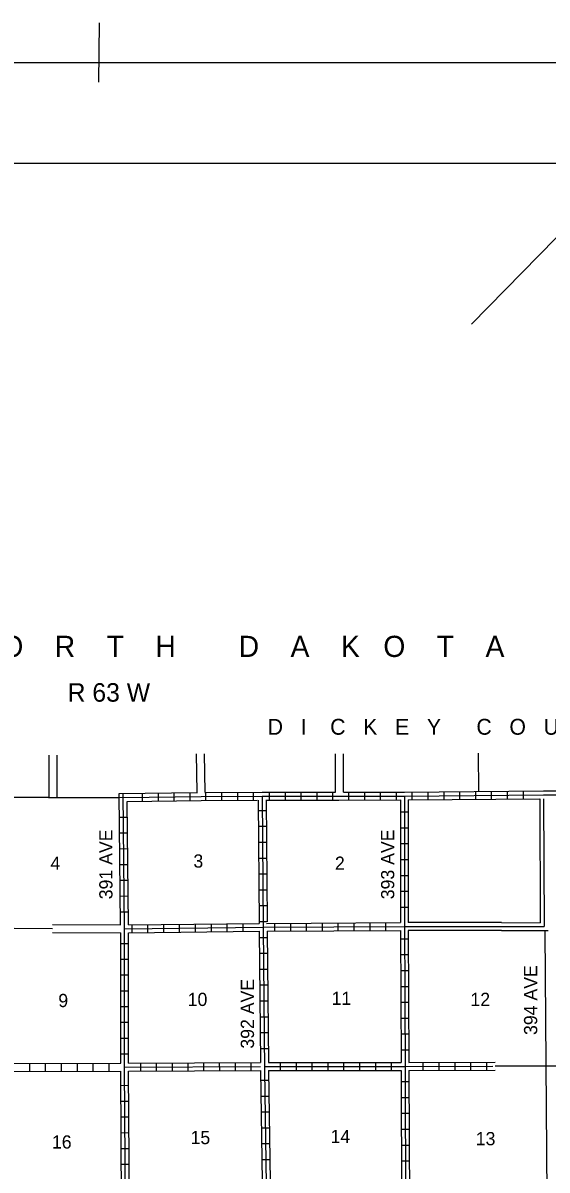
# Model space of a CAD drawing. Extents: x 1591391 to 2157601, y 16348238 to 16905708.
# Drawn here: x 1785633 to 1805449, y 16676077 to 16719458 of the extents above; entities that cross this region are included whole.
import ezdxf

# ---------------------------------------------------------------- set-up
doc = ezdxf.new("R2010")
doc.units = 0
for name, color, linetype in [('L10', 7, 'Continuous'), ('L11', 7, 'Continuous'), ('L13', 7, 'Continuous'), ('L14', 7, 'Continuous'), ('L2', 7, 'Continuous'), ('L23', 7, 'Continuous'), ('L26', 7, 'Continuous'), ('L30', 7, 'Continuous'), ('L31', 7, 'Continuous'), ('L50', 7, 'Continuous'), ('L8', 7, 'Continuous')]:
    doc.layers.add(name, color=color, linetype=linetype)

msp = doc.modelspace()

# ---------------------------------------------------------------- linework, layer by layer
at = {"layer": 'L10'}
for p, q in [((1805170, 16690115), (1805195, 16685432)), ((1803733, 16685434), (1800204, 16685440)), ((1803733, 16685134), (1800204, 16685140))]:
    msp.add_line(p, q, dxfattribs=at)
for points in [[(1803733, 16685434), (1805195, 16685432)], [(1803733, 16685134), (1805495, 16685132)]]:
    msp.add_lwpolyline(points, dxfattribs=at)
at = {"layer": 'L11'}
for points in [[(1786755, 16685366), (1789327, 16685349)], [(1786753, 16685066), (1789329, 16685049)]]:
    msp.add_lwpolyline(points, dxfattribs=at)
at = {"layer": 'L13'}
for p, q in [((1805370, 16685107), (1805437, 16674883)), ((1803486, 16680015), (1807911, 16680015))]:
    msp.add_line(p, q, dxfattribs=at)
msp.add_lwpolyline([(1782388, 16685244), (1786754, 16685216)], dxfattribs=at)
at = {"layer": 'L2'}
msp.add_line((1786604, 16690170), (1789272, 16690165), dxfattribs=at)
msp.add_lwpolyline([(1781903, 16690190), (1784112, 16690173), (1786604, 16690173)], dxfattribs=at)
at = {"layer": 'L23'}
msp.add_line((1692840, 16714157), (1996788, 16714157), dxfattribs=at)
at = {"layer": 'L26'}
msp.add_line((1998582, 16717944), (1690748, 16717944), dxfattribs=at)
at = {"layer": 'L31'}
for p, q in [((1788517, 16719458), (1788496, 16717223)), ((1813680, 16719401), (1802587, 16708065))]:
    msp.add_line(p, q, dxfattribs=at)
at = {"layer": 'L50'}
for p, q in [((1786630, 16690169), (1786621, 16691773)), ((1786930, 16690169), (1786921, 16691773)), ((1792187, 16691823), (1792212, 16690365)), ((1792487, 16691823), (1792512, 16690365)), ((1797454, 16690365), (1797454, 16691823)), ((1797754, 16690365), (1797754, 16691823)), ((1802870, 16690407), (1802862, 16691840))]:
    msp.add_line(p, q, dxfattribs=at)
at = {"layer": 'L8'}
for p, q in [((1790154, 16690023), (1790154, 16690323)), ((1790754, 16690032), (1790754, 16690332)), ((1791354, 16690040), (1791354, 16690340)), ((1791954, 16690048), (1791954, 16690348)), ((1792554, 16690057), (1792554, 16690357)), ((1793154, 16690057), (1793154, 16690357)), ((1793754, 16690065), (1793754, 16690365)), ((1794354, 16690065), (1794354, 16690365)), ((1794954, 16690065), (1794954, 16690365)), ((1795554, 16690065), (1795554, 16690365)), ((1796154, 16690065), (1796154, 16690365)), ((1796754, 16690065), (1796754, 16690365)), ((1797354, 16690065), (1797354, 16690365)), ((1797954, 16690065), (1797954, 16690365)), ((1798554, 16690065), (1798554, 16690365)), ((1799154, 16690073), (1799154, 16690373)), ((1799754, 16690073), (1799754, 16690373)), ((1800354, 16690073), (1800354, 16690373)), ((1800953, 16690082), (1800953, 16690382)), ((1801553, 16690082), (1801553, 16690382)), ((1802153, 16690090), (1802153, 16690390)), ((1802753, 16690098), (1802753, 16690398)), ((1803353, 16690098), (1803353, 16690398)), ((1803953, 16690107), (1803953, 16690407)), ((1804553, 16690107), (1804553, 16690407)), ((1805320, 16690115), (1805345, 16685282)), ((1789580, 16689412), (1789282, 16689409)), ((1794837, 16689665), (1794537, 16689665)), ((1799904, 16689623), (1800204, 16689623)), ((1794837, 16689065), (1794537, 16689065)), ((1799904, 16689023), (1800204, 16689023)), ((1789587, 16688816), (1789288, 16688812)), ((1789594, 16688219), (1789295, 16688216)), ((1794845, 16688465), (1794545, 16688465)), ((1799904, 16688423), (1800204, 16688423)), ((1794845, 16687865), (1794545, 16687865)), ((1799904, 16687823), (1800204, 16687823)), ((1789600, 16687622), (1789302, 16687619)), ((1794854, 16687265), (1794554, 16687265)), ((1789607, 16687026), (1789309, 16687022)), ((1799904, 16687223), (1800204, 16687223)), ((1789614, 16686429), (1789316, 16686426)), ((1794862, 16686665), (1794562, 16686665)), ((1799904, 16686623), (1800204, 16686623)), ((1794862, 16686065), (1794562, 16686065)), ((1799904, 16686023), (1800204, 16686023)), ((1789621, 16685833), (1789322, 16685829)), ((1789746, 16685348), (1789746, 16685048)), ((1790345, 16685357), (1790345, 16685057)), ((1790945, 16685365), (1790945, 16685065)), ((1791545, 16685373), (1791545, 16685073)), ((1792145, 16685382), (1792145, 16685082)), ((1792745, 16685382), (1792745, 16685082)), ((1793345, 16685390), (1793345, 16685090)), ((1793945, 16685398), (1793945, 16685098)), ((1794845, 16685465), (1794570, 16685465)), ((1794870, 16685465), (1794862, 16685465)), ((1795145, 16685407), (1795145, 16685107)), ((1795745, 16685415), (1795745, 16685115)), ((1796345, 16685415), (1796345, 16685115)), ((1796945, 16685423), (1796945, 16685123)), ((1797545, 16685423), (1797545, 16685123)), ((1798145, 16685432), (1798145, 16685132)), ((1798745, 16685432), (1798745, 16685132)), ((1799345, 16685432), (1799345, 16685132)), ((1789628, 16684638), (1789330, 16684638)), ((1794870, 16684865), (1794570, 16684865)), ((1799904, 16684823), (1800204, 16684823)), ((1794879, 16684265), (1794579, 16684265)), ((1799912, 16684223), (1800212, 16684223)), ((1789628, 16684041), (1789330, 16684041)), ((1789628, 16683445), (1789330, 16683445)), ((1794887, 16683665), (1794587, 16683665)), ((1799912, 16683623), (1800212, 16683623)), ((1794887, 16683065), (1794587, 16683065)), ((1799912, 16683023), (1800212, 16683023)), ((1789628, 16682848), (1789330, 16682848)), ((1794895, 16682465), (1794595, 16682465)), ((1789628, 16682251), (1789330, 16682251)), ((1799920, 16682423), (1800220, 16682423)), ((1789628, 16681655), (1789330, 16681655)), ((1794904, 16681865), (1794604, 16681865)), ((1799920, 16681823), (1800220, 16681823)), ((1794904, 16681265), (1794604, 16681265)), ((1799920, 16681223), (1800220, 16681223)), ((1789628, 16681058), (1789330, 16681058)), ((1789628, 16680462), (1789330, 16680462)), ((1794912, 16680665), (1794612, 16680665)), ((1799929, 16680623), (1800229, 16680623)), ((1785879, 16680107), (1785879, 16679807)), ((1786479, 16680107), (1786479, 16679807)), ((1787079, 16680115), (1787079, 16679815)), ((1787679, 16680115), (1787679, 16679815)), ((1788279, 16680115), (1788279, 16679815)), ((1788879, 16680115), (1788879, 16679815)), ((1789480, 16679965), (1794621, 16679998)), ((1789629, 16680116), (1794620, 16680148)), ((1790075, 16680118), (1790077, 16679820)), ((1790672, 16680122), (1790674, 16679824)), ((1791269, 16680126), (1791271, 16679827)), ((1791865, 16680130), (1791867, 16679831)), ((1792462, 16680133), (1792464, 16679835)), ((1793058, 16680137), (1793060, 16679839)), ((1793655, 16680141), (1793657, 16679843)), ((1794251, 16680145), (1794253, 16679847)), ((1795370, 16679848), (1795370, 16680148)), ((1795970, 16679848), (1795970, 16680148)), ((1796570, 16679848), (1796570, 16680148)), ((1797170, 16679848), (1797170, 16680148)), ((1797770, 16679848), (1797770, 16680148)), ((1798370, 16679848), (1798370, 16680148)), ((1798970, 16679848), (1798970, 16680148)), ((1799570, 16679848), (1799570, 16680148)), ((1800770, 16679848), (1800770, 16680148)), ((1801370, 16679848), (1801370, 16680148)), ((1801970, 16679857), (1801970, 16680157)), ((1802570, 16679857), (1802570, 16680157)), ((1803170, 16679857), (1803170, 16680157)), ((1789630, 16679816), (1794620, 16679848)), ((1794929, 16679465), (1794629, 16679465)), ((1789632, 16679269), (1789334, 16679267)), ((1799929, 16679423), (1800229, 16679423)), ((1789636, 16678673), (1789338, 16678671)), ((1794937, 16678865), (1794637, 16678865)), ((1799929, 16678823), (1800229, 16678823)), ((1794937, 16678265), (1794637, 16678265)), ((1799937, 16678223), (1800237, 16678223)), ((1789640, 16678076), (1789342, 16678074)), ((1789644, 16677479), (1789345, 16677478)), ((1794945, 16677665), (1794645, 16677665)), ((1799937, 16677623), (1800237, 16677623)), ((1789647, 16676883), (1789349, 16676881)), ((1794954, 16677065), (1794654, 16677065)), ((1799937, 16677023), (1800237, 16677023)), ((1794962, 16676465), (1794662, 16676465)), ((1799937, 16676423), (1800237, 16676423)), ((1789651, 16676286), (1789353, 16676284))]:
    msp.add_line(p, q, dxfattribs=at)
for points in [[(1781754, 16690190), (1784112, 16690173), (1789421, 16690165), (1792370, 16690207), (1794679, 16690215), (1797579, 16690215), (1800054, 16690223), (1805320, 16690265), (1810437, 16690273), (1815695, 16690307)], [(1789271, 16690313), (1792229, 16690357)], [(1789327, 16685349), (1789271, 16690313)], [(1789654, 16653615), (1789629, 16658781), (1789604, 16664090), (1789546, 16669373), (1789512, 16674640), (1789479, 16679965), (1789479, 16685198), (1789421, 16690315)], [(1792512, 16690357), (1794679, 16690365), (1797454, 16690365)], [(1797754, 16690365), (1800054, 16690373), (1805320, 16690415), (1810437, 16690423), (1813345, 16690440)], [(1789574, 16690017), (1792370, 16690057), (1794495, 16690065)], [(1789627, 16685350), (1789574, 16690017)], [(1794529, 16690065), (1794570, 16685407)], [(1794679, 16690215), (1794720, 16685257), (1794770, 16679848), (1794837, 16674665)], [(1794829, 16690082), (1794870, 16685465)], [(1794862, 16690065), (1797579, 16690065), (1799904, 16690073)], [(1799904, 16690073), (1799904, 16685440)], [(1800054, 16690223), (1800054, 16685440), (1800079, 16679848), (1800095, 16674690), (1800162, 16669282), (1800162, 16664090), (1800179, 16658798), (1800145, 16653531)], [(1800204, 16690073), (1805170, 16690115)], [(1800204, 16690073), (1800204, 16685440)], [(1789479, 16685198), (1794720, 16685257), (1800054, 16685290), (1805345, 16685282)], [(1789627, 16685350), (1794570, 16685407)], [(1789629, 16685050), (1794570, 16685107)], [(1794570, 16685107), (1794620, 16680148)], [(1794845, 16685407), (1799904, 16685440)], [(1794870, 16685107), (1799903, 16685140)], [(1794870, 16685107), (1794920, 16680148)], [(1799903, 16685140), (1799929, 16680148)], [(1800204, 16685140), (1800229, 16680148)], [(1789329, 16680115), (1789329, 16685049)], [(1789629, 16680116), (1789629, 16685050)], [(1784379, 16680107), (1789329, 16680115)], [(1794770, 16679998), (1800079, 16679998), (1803403, 16680007)], [(1794920, 16680148), (1799929, 16680148)], [(1800229, 16680148), (1803486, 16680157)], [(1784362, 16679807), (1789330, 16679815)], [(1789361, 16674791), (1789330, 16679815)], [(1789661, 16674791), (1789630, 16679816)], [(1794620, 16679848), (1794687, 16674815)], [(1794920, 16679848), (1794987, 16674815)], [(1794920, 16679848), (1799928, 16679848)], [(1799928, 16679848), (1799945, 16674840)], [(1800229, 16679848), (1803486, 16679857)], [(1800229, 16679848), (1800245, 16674840)]]:
    msp.add_lwpolyline(points, dxfattribs=at)

# ---------------------------------------------------------------- texts
at = {"layer": 'L14'}
for s, p in [('4', (1786671, 16687432)), ('3', (1792079, 16687515)), ('2', (1797429, 16687432)), ('9', (1786971, 16682240)), ('10', (1791862, 16682282)), ('11', (1797304, 16682323)), ('12', (1802553, 16682282)), ('16', (1786729, 16676890)), ('15', (1791970, 16677057)), ('14', (1797262, 16677098)), ('13', (1802753, 16677015))]:
    msp.add_text(s, height=500, rotation=360, dxfattribs=at).set_placement(p)
at = {"layer": 'L30'}
for s, p in [('391 AVE', (1789019, 16686318)), ('393 AVE', (1799672, 16686318)), ('394 AVE', (1805077, 16681186)), ('392 AVE', (1794370, 16680668))]:
    msp.add_text(s, height=500, rotation=90, dxfattribs=at).set_placement(p)
at = {"layer": 'L50'}
for s, height, p in [('N    O    R    T    H        D    A    K   O    T    A', 799.98, (1782854, 16695482)), ('R 63 W', 700, (1787321, 16693790)), ('D   I    C   K   E   Y      C   O   U   N   T   Y', 599.98, (1794887, 16692540))]:
    msp.add_text(s, height=height, rotation=360, dxfattribs=at).set_placement(p)

doc.saveas('drawing.dxf')
